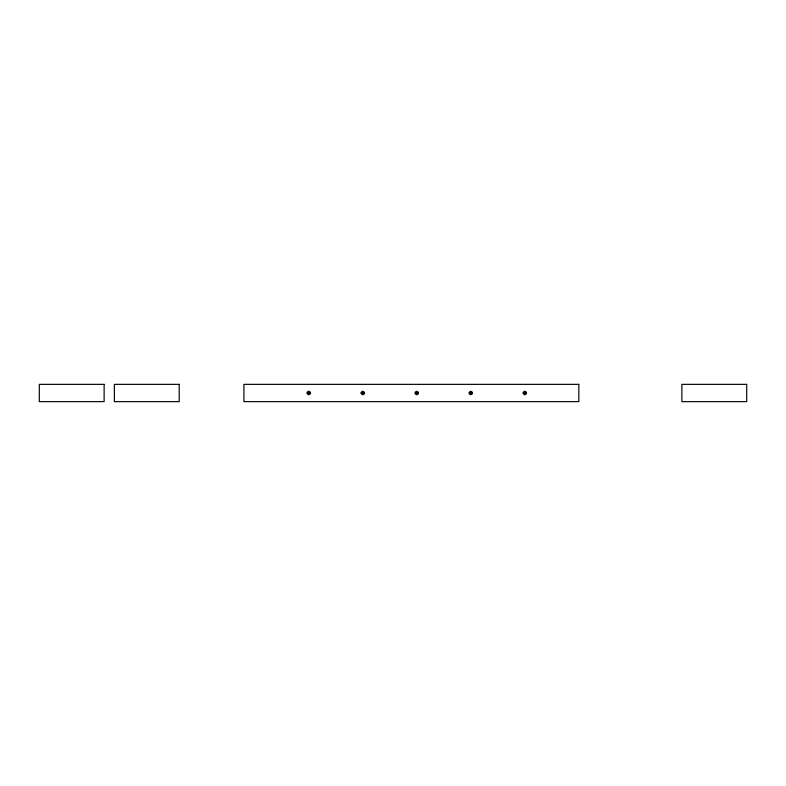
<?xml version="1.0" encoding="UTF-8"?>
<svg xmlns="http://www.w3.org/2000/svg" width="786" height="786" viewBox="0 0 786 786"><rect width="100%" height="100%" fill="white"/><g stroke="black" fill="none" stroke-linecap="round" stroke-linejoin="round"><path stroke-width="1.18" d="M307.12 393L310.362 393A1.621 1.621 0 0 1 307.925 394.405A1.621 1.621 0 0 1 307.925 391.595A1.621 1.621 0 0 1 310.362 393M361.138 393L364.38 393A1.621 1.621 0 0 1 361.943 394.405A1.621 1.621 0 0 1 361.943 391.595A1.621 1.621 0 0 1 364.38 393M415.155 393L418.398 393A1.621 1.621 0 0 1 415.961 394.405A1.621 1.621 0 0 1 415.961 391.595A1.621 1.621 0 0 1 418.398 393M469.173 393L472.406 393A1.621 1.621 0 0 1 469.979 394.405A1.621 1.621 0 0 1 469.979 391.595A1.621 1.621 0 0 1 472.406 393M523.191 393L526.423 393A1.621 1.621 0 0 1 523.997 394.405A1.621 1.621 0 0 1 523.997 391.595A1.621 1.621 0 0 1 526.423 393M524.802 391.379L524.802 394.621M470.794 391.379L470.794 394.621M416.776 391.379L416.776 394.621M362.759 391.379L362.759 394.621M308.741 391.379L308.741 394.621M104.125 384.354L39.3 384.354L39.3 401.646L104.125 401.646L104.125 384.354M179.208 384.354L114.383 384.354L114.383 401.646L179.208 401.646L179.208 384.354M578.82 384.354L243.915 384.354L243.915 401.646L578.82 401.646L578.82 384.354M746.7 384.354L681.875 384.354L681.875 401.646L746.7 401.646L746.7 384.354"/></g></svg>
